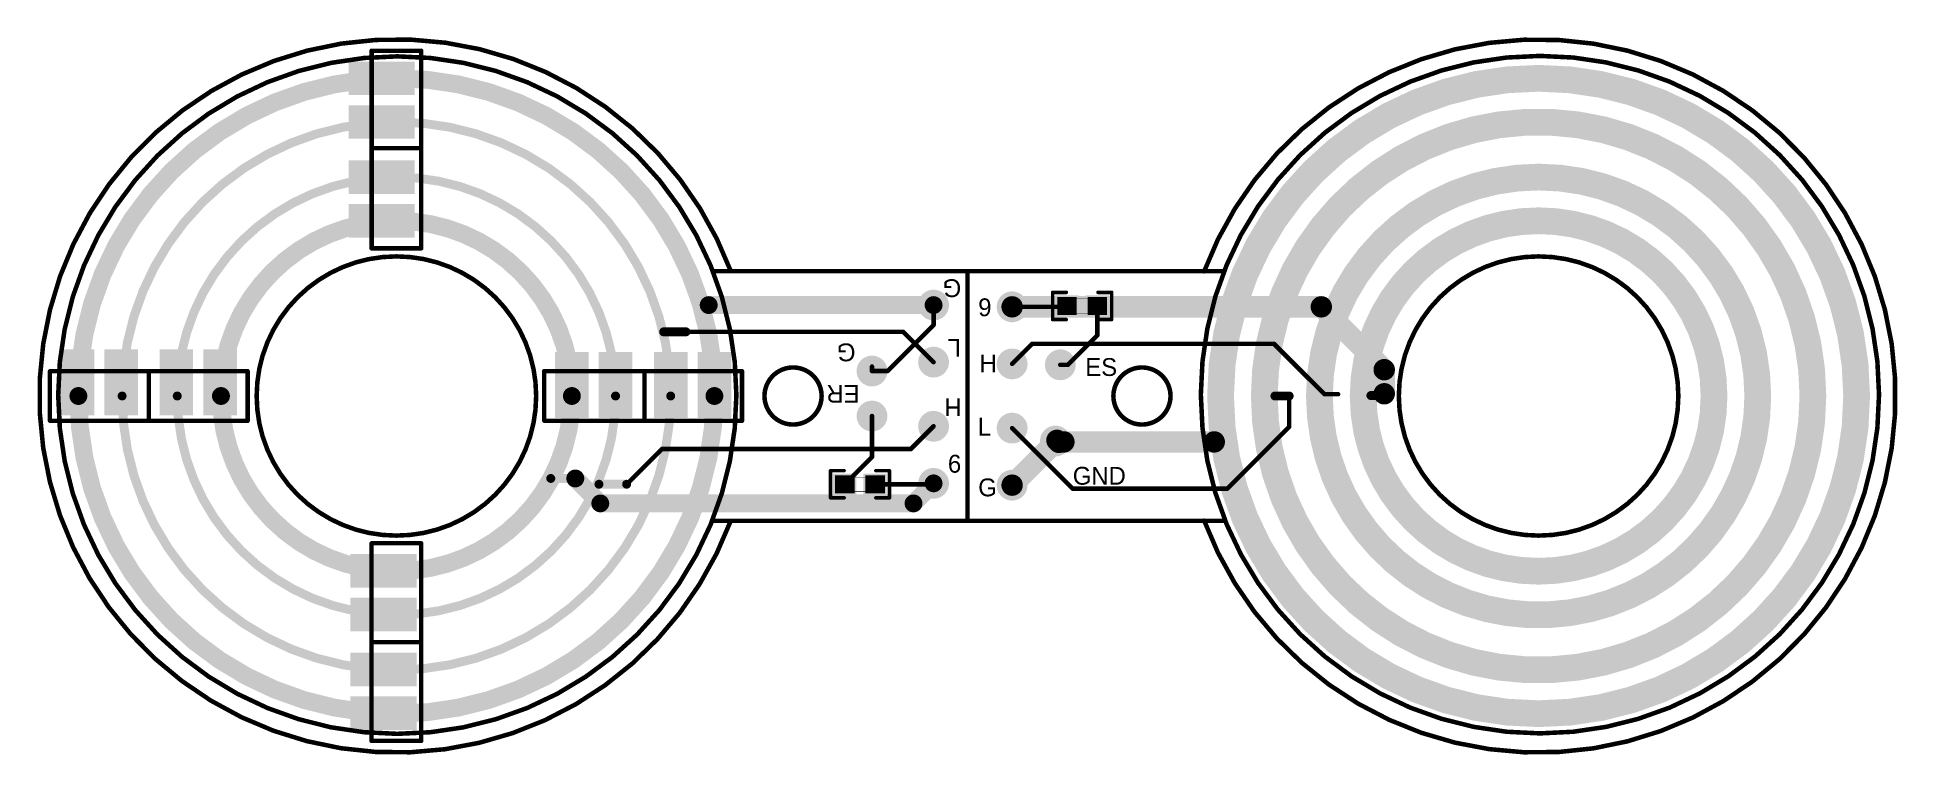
# Model space of a CAD drawing. Header units: millimetres. Extents: x 1.18 to 5.28, y 1.18 to 2.76.
import ezdxf

# ---------------------------------------------------------------- set-up
doc = ezdxf.new("R2010")
doc.units = ezdxf.units.MM
doc.header["$MEASUREMENT"] = 0
for name, color, linetype in [('BottomLayer', 5, 'Continuous'), ('BottomSolder', 6, 'Continuous'), ('KeepOutLayer', 6, 'Continuous'), ('Mechanical13', 56, 'Continuous'), ('MultiLayer', 9, 'Continuous'), ('TopLayer', 1, 'Continuous'), ('TopOverlay', 2, 'Continuous'), ('TopPaste', 8, 'Continuous'), ('TopSolder', 216, 'Continuous')]:
    doc.layers.add(name, color=color, linetype=linetype)

# ---------------------------------------------------------------- blocks, each defined once
blk = doc.blocks.new('TRACK4___FINAL_____________1')
at = {"layer": 'BottomLayer'}
for points, const_width in [([(-1.1764, 0.1969, 1), (-1.1464, 0.1969, 1)], 0.03), ([(-1.1732, 0.1969, 1), (-1.1496, 0.1969, 1)], 0.0236), ([(-0.4911, 0.1969, 1), (-0.4675, 0.1969, 1)], 0.0236), ([(-0.4911, 0.1969, 1), (-0.4675, 0.1969, 1)], 0.0236), ([(-1.1764, 0.0709, 1), (-1.1464, 0.0709, 1)], 0.03), ([(-1.1196, 0.1152, 1), (-1.1146, 0.1152, 1)], 0.005), ([(-1.1196, 0.1152, 1), (-1.1146, 0.1152, 1)], 0.005), ([(-1.0701, 0.0689, 1), (-1.0401, 0.0689, 1)], 0.03), ([(-0.5862, 0.1152, 1), (-0.5812, 0.1152, 1)], 0.005), ([(-0.5862, 0.1152, 1), (-0.5812, 0.1152, 1)], 0.005), ([(-1.1639, 0.0709, 1), (-1.1589, 0.0709, 1)], 0.005), ([(-0.3524, 0.0581, 1), (-0.3287, 0.0581, 1)], 0.0236), ([(-0.3524, 0.0581, 1), (-0.3287, 0.0581, 1)], 0.0236), ([(-0.5527, -0.001, 1), (-0.5477, -0.001, 1)], 0.005), ([(-0.4749, 0.0039, 1), (-0.4699, 0.0039, 1)], 0.005), ([(-0.4749, 0.0039, 1), (-0.4699, 0.0039, 1)], 0.005), ([(-0.4449, 0.0039, 1), (-0.4399, 0.0039, 1)], 0.005), ([(-0.3524, 0.0049, 1), (-0.3287, 0.0049, 1)], 0.0236), ([(-1.1764, -0.0709, 1), (-1.1464, -0.0709, 1)], 0.03), ([(-1.1639, -0.0709, 1), (-1.1589, -0.0709, 1)], 0.005), ([(-1.0809, -0.0994, 1), (-1.0509, -0.0994, 1)], 0.03), ([(-0.5527, -0.0679, 1), (-0.5477, -0.0679, 1)], 0.005), ([(-0.5527, -0.0679, 1), (-0.5477, -0.0679, 1)], 0.005), ([(-1.1764, -0.1969, 1), (-1.1464, -0.1969, 1)], 0.03), ([(-1.0301, -0.2047, 1), (-1.0251, -0.2047, 1)], 0.005), ([(-1.0301, -0.2047, 1), (-1.0251, -0.2047, 1)], 0.005), ([(-0.6895, -0.2047, 1), (-0.6845, -0.2047, 1)], 0.005), ([(-0.6895, -0.2047, 1), (-0.6845, -0.2047, 1)], 0.005)]:
    blk.add_lwpolyline(points, format="xyb", close=True, dxfattribs=dict(at, const_width=const_width))
for points, const_width in [([(-1.1614, 0.1969), (-0.4793, 0.1969)], 0.0472), ([(-0.4793, 0.1969), (-0.3406, 0.0581)], 0.0472), ([(-1.1614, 0.0709), (-1.1171, 0.1152)], 0.01), ([(-1.1171, 0.1152), (-0.5837, 0.1152)], 0.01), ([(-0.5837, 0.1152), (-0.4724, 0.0039)], 0.01), ([(-0.3406, 0.0049), (-0.3406, 0.0581)], 0.0472), ([(-0.5502, -0.0679), (-0.5502, -0.001)], 0.01), ([(-0.4724, 0.0039), (-0.4424, 0.0039)], 0.01), ([(-1.1614, -0.0709), (-1.0276, -0.2047)], 0.01), ([(-0.687, -0.2047), (-0.5502, -0.0679)], 0.01), ([(-1.0276, -0.2047), (-0.687, -0.2047)], 0.01)]:
    blk.add_lwpolyline(points, dxfattribs=dict(at, const_width=const_width))
at = {"layer": 'BottomSolder', "const_width": 0.034}
for points in [[(-1.1784, 0.1969, 1), (-1.1444, 0.1969, 1)], [(-1.1784, 0.0709, 1), (-1.1444, 0.0709, 1)], [(-1.0721, 0.0689, 1), (-1.0381, 0.0689, 1)], [(-1.1784, -0.0709, 1), (-1.1444, -0.0709, 1)], [(-1.0829, -0.0994, 1), (-1.0489, -0.0994, 1)], [(-1.1784, -0.1969, 1), (-1.1444, -0.1969, 1)]]:
    blk.add_lwpolyline(points, format="xyb", close=True, dxfattribs=at)
at = {"layer": 'KeepOutLayer'}
for points, const_width in [([(0.3083, 0, 1), (-0.3083, 0, 1)], 0.01), ([(-0.812, 0, 1), (-0.938, 0, 1)], 0.01), ([(-0.9405, 0, 1), (-0.9355, 0, 1)], 0.005), ([(-0.8145, 0, 1), (-0.8095, 0, 1)], 0.005), ([(-0.3108, 0, 1), (-0.3058, 0, 1)], 0.005), ([(0.3058, 0, 1), (0.3108, 0, 1)], 0.005)]:
    blk.add_lwpolyline(points, format="xyb", close=True, dxfattribs=dict(at, const_width=const_width))
at = {"layer": 'Mechanical13', "const_width": 0.001}
for points in [[(-1.0384, 0.1831), (-1.0384, 0.2146)], [(-1.0384, 0.2146), (-0.9754, 0.2146)], [(-0.9754, 0.1831), (-0.9754, 0.2146)], [(-1.0384, 0.1831), (-0.9754, 0.1831)]]:
    blk.add_lwpolyline(points, dxfattribs=at)
at = {"layer": 'Mechanical13', "const_width": 0.0005}
for points in [[(-1.0386, 0.2146, 1), (-1.0381, 0.2146, 1)], [(-1.0386, 0.2146, 1), (-1.0381, 0.2146, 1)], [(-0.9756, 0.2146, 1), (-0.9751, 0.2146, 1)], [(-0.9756, 0.2146, 1), (-0.9751, 0.2146, 1)], [(-1.0386, 0.1831, 1), (-1.0381, 0.1831, 1)], [(-1.0386, 0.1831, 1), (-1.0381, 0.1831, 1)], [(-0.9756, 0.1831, 1), (-0.9751, 0.1831, 1)], [(-0.9756, 0.1831, 1), (-0.9751, 0.1831, 1)]]:
    blk.add_lwpolyline(points, format="xyb", close=True, dxfattribs=at)
at = {"layer": 'MultiLayer', "const_width": 0.03}
for points in [[(-1.1764, 0.1969, 1), (-1.1464, 0.1969, 1)], [(-1.1764, 0.0709, 1), (-1.1464, 0.0709, 1)], [(-1.0701, 0.0689, 1), (-1.0401, 0.0689, 1)], [(-1.1764, -0.0709, 1), (-1.1464, -0.0709, 1)], [(-1.0809, -0.0994, 1), (-1.0509, -0.0994, 1)], [(-1.1764, -0.1969, 1), (-1.1464, -0.1969, 1)]]:
    blk.add_lwpolyline(points, format="xyb", close=True, dxfattribs=at)
at = {"layer": 'TopLayer'}
for points, const_width in [([(0.7016, 0, 1), (-0.7016, 0, 1)], 0.0591), ([(0.6051, 0, 1), (-0.6051, 0, 1)], 0.0591), ([(0.4835, 0, 1), (-0.4835, 0, 1)], 0.0591), ([(0.387, 0, 1), (-0.387, 0, 1)], 0.0591), ([(-1.1764, 0.1969, 1), (-1.1464, 0.1969, 1)], 0.03), ([(-1.1639, 0.1969, 1), (-1.1589, 0.1969, 1)], 0.005), ([(-1.0448, 0.1969, 1), (-1.0398, 0.1969, 1)], 0.005), ([(-0.9759, 0.1988, 1), (-0.9709, 0.1988, 1)], 0.005), ([(-0.9759, 0.1339, 1), (-0.9709, 0.1339, 1)], 0.005), ([(-0.9759, 0.1339, 1), (-0.9709, 0.1339, 1)], 0.005), ([(-1.1764, 0.0709, 1), (-1.1464, 0.0709, 1)], 0.03), ([(-1.0701, 0.0689, 1), (-1.0401, 0.0689, 1)], 0.03), ([(-1.0576, 0.0689, 1), (-1.0526, 0.0689, 1)], 0.005), ([(-1.0576, 0.0689, 1), (-1.0526, 0.0689, 1)], 0.005), ([(-1.0409, 0.0689, 1), (-1.0359, 0.0689, 1)], 0.005), ([(-1.0409, 0.0689, 1), (-1.0359, 0.0689, 1)], 0.005), ([(-1.0409, 0.0689, 1), (-1.0359, 0.0689, 1)], 0.005), ([(-0.7163, 0, 1), (-0.6868, 0, 1)], 0.0295), ([(-0.6199, 0, 1), (-0.5904, 0, 1)], 0.0295), ([(-0.5866, 0, 1), (-0.5768, 0, 1)], 0.00984), ([(-0.5551, 0, 1), (-0.5453, 0, 1)], 0.00984), ([(-0.4982, 0, 1), (-0.4687, 0, 1)], 0.0295), ([(-0.4681, 0.0039, 1), (-0.4631, 0.0039, 1)], 0.005), ([(-0.4449, 0.0039, 1), (-0.4399, 0.0039, 1)], 0.005), ([(-0.4018, 0, 1), (-0.3722, 0, 1)], 0.0295), ([(-0.375, 0.001, 1), (-0.3652, 0.001, 1)], 0.00984), ([(-0.3543, 0.001, 1), (-0.3445, 0.001, 1)], 0.00984), ([(0.3722, 0, 1), (0.4018, 0, 1)], 0.0295), ([(0.4687, 0, 1), (0.4982, 0, 1)], 0.0295), ([(0.5904, 0, 1), (0.6199, 0, 1)], 0.0295), ([(0.6868, 0, 1), (0.7163, 0, 1)], 0.0295), ([(-1.1764, -0.0709, 1), (-1.1464, -0.0709, 1)], 0.03), ([(-1.0809, -0.0994, 1), (-1.0509, -0.0994, 1)], 0.03), ([(-1.0743, -0.0979, 1), (-1.0507, -0.0979, 1)], 0.0236), ([(-1.0743, -0.0979, 1), (-1.0507, -0.0979, 1)], 0.0236), ([(-1.0699, -0.1024, 1), (-1.0463, -0.1024, 1)], 0.0236), ([(-1.0591, -0.1014, 1), (-1.0354, -0.1014, 1)], 0.0236), ([(-0.7274, -0.1014, 1), (-0.7037, -0.1014, 1)], 0.0236), ([(-1.0684, -0.0994, 1), (-1.0634, -0.0994, 1)], 0.005), ([(-1.0606, -0.1024, 1), (-1.0556, -0.1024, 1)], 0.005), ([(-1.1764, -0.1969, 1), (-1.1464, -0.1969, 1)], 0.03), ([(-1.1732, -0.1969, 1), (-1.1496, -0.1969, 1)], 0.0236)]:
    blk.add_lwpolyline(points, format="xyb", close=True, dxfattribs=dict(at, const_width=const_width))
for points, const_width in [([(-1.1614, 0.1969), (-1.0423, 0.1969)], 0.01), ([(-0.9734, 0.1339), (-0.9734, 0.1988)], 0.01), ([(-1.0384, 0.0689), (-0.9734, 0.1339)], 0.01), ([(-1.0551, 0.0689), (-1.0384, 0.0689)], 0.01), ([(-1.0551, 0.0689), (-1.0384, 0.0689)], 0.01), ([(-0.5817, 0), (-0.5502, 0)], 0.0197), ([(-0.4656, 0.0039), (-0.4424, 0.0039)], 0.01), ([(-0.3701, 0.001), (-0.3494, 0.001)], 0.0197), ([(-1.1614, -0.1969), (-1.0625, -0.0979)], 0.0472), ([(-1.0625, -0.0979), (-1.0581, -0.1024)], 0.0472), ([(-1.0472, -0.1014), (-0.7156, -0.1014)], 0.0472), ([(-1.0659, -0.0994), (-1.0581, -0.1024)], 0.01)]:
    blk.add_lwpolyline(points, dxfattribs=dict(at, const_width=const_width))
for points in [[(-1.0187, 0.1791), (-1.0187, 0.2185), (-1.062, 0.1791), (-1.062, 0.2185)], [(-0.9518, 0.1791), (-0.9518, 0.2185), (-0.9951, 0.1791), (-0.9951, 0.2185)]]:
    blk.add_solid(points, dxfattribs=at)
at = {"layer": 'TopOverlay'}
for points, const_width in [([(0.751, 0.003, 1), (-0.7451, 0.003, 1)], 0.01), ([(-1.2623, 0.2756, 1), (-1.2573, 0.2756, 1)], 0.005), ([(-1.2623, 0.2756, 1), (-1.2573, 0.2756, 1)], 0.005), ([(-0.6964, 0.2756, 1), (-0.6914, 0.2756, 1)], 0.005), ([(-1.0739, 0.2288, 1), (-1.0699, 0.2288, 1)], 0.00394), ([(-1.0739, 0.2288, 1), (-1.0699, 0.2288, 1)], 0.00394), ([(-1.0439, 0.2288, 1), (-1.0399, 0.2288, 1)], 0.00394), ([(-0.9739, 0.2288, 1), (-0.9699, 0.2288, 1)], 0.00394), ([(-0.9439, 0.2288, 1), (-0.9399, 0.2288, 1)], 0.00394), ([(-0.9439, 0.2288, 1), (-0.9399, 0.2288, 1)], 0.00394), ([(-1.0739, 0.1688, 1), (-1.0699, 0.1688, 1)], 0.00394), ([(-1.0739, 0.1688, 1), (-1.0699, 0.1688, 1)], 0.00394), ([(-1.0439, 0.1688, 1), (-1.0399, 0.1688, 1)], 0.00394), ([(-0.9739, 0.1688, 1), (-0.9699, 0.1688, 1)], 0.00394), ([(-0.9439, 0.1688, 1), (-0.9399, 0.1688, 1)], 0.00394), ([(-0.9439, 0.1688, 1), (-0.9399, 0.1688, 1)], 0.00394), ([(-0.7476, 0.003, 1), (-0.7426, 0.003, 1)], 0.005), ([(0.7485, 0.003, 1), (0.7535, 0.003, 1)], 0.005), ([(-1.2623, -0.2756, 1), (-1.2573, -0.2756, 1)], 0.005), ([(-1.2623, -0.2756, 1), (-1.2573, -0.2756, 1)], 0.005), ([(-0.6964, -0.2756, 1), (-0.6914, -0.2756, 1)], 0.005)]:
    blk.add_lwpolyline(points, format="xyb", close=True, dxfattribs=dict(at, const_width=const_width))
for points, const_width in [([(-1.2598, 0.2756), (-0.6939, 0.2756)], 0.01), ([(-1.2598, -0.2756), (-1.2598, 0.2756)], 0.01), ([(-1.0719, 0.2288), (-1.0419, 0.2288)], 0.00787), ([(-1.0719, 0.1688), (-1.0719, 0.2288)], 0.00787), ([(-0.9719, 0.2288), (-0.9419, 0.2288)], 0.00787), ([(-0.9419, 0.1688), (-0.9419, 0.2288)], 0.00787), ([(-1.0719, 0.1688), (-1.0419, 0.1688)], 0.00787), ([(-0.9719, 0.1688), (-0.9419, 0.1688)], 0.00787), ([(-1.2598, -0.2756), (-0.6939, -0.2756)], 0.01)]:
    blk.add_lwpolyline(points, dxfattribs=dict(at, const_width=const_width))
at = {"layer": 'TopPaste'}
for points, const_width in [([(0.7016, 0, 1), (-0.7016, 0, 1)], 0.0591), ([(0.6051, 0, 1), (-0.6051, 0, 1)], 0.0591), ([(0.4835, 0, 1), (-0.4835, 0, 1)], 0.0591), ([(0.387, 0, 1), (-0.387, 0, 1)], 0.0591), ([(-0.7163, 0, 1), (-0.6868, 0, 1)], 0.0295), ([(-0.6199, 0, 1), (-0.5904, 0, 1)], 0.0295), ([(-0.4982, 0, 1), (-0.4687, 0, 1)], 0.0295), ([(-0.4018, 0, 1), (-0.3722, 0, 1)], 0.0295), ([(0.3722, 0, 1), (0.4018, 0, 1)], 0.0295), ([(0.4687, 0, 1), (0.4982, 0, 1)], 0.0295), ([(0.5904, 0, 1), (0.6199, 0, 1)], 0.0295), ([(0.6868, 0, 1), (0.7163, 0, 1)], 0.0295)]:
    blk.add_lwpolyline(points, format="xyb", close=True, dxfattribs=dict(at, const_width=const_width))
for points in [[(-1.0187, 0.1791), (-1.0187, 0.2185), (-1.062, 0.1791), (-1.062, 0.2185)], [(-0.9518, 0.1791), (-0.9518, 0.2185), (-0.9951, 0.1791), (-0.9951, 0.2185)]]:
    blk.add_solid(points, dxfattribs=at)
at = {"layer": 'TopSolder'}
for points, const_width in [([(0.7016, 0, 1), (-0.7016, 0, 1)], 0.0591), ([(0.6051, 0, 1), (-0.6051, 0, 1)], 0.0591), ([(0.4835, 0, 1), (-0.4835, 0, 1)], 0.0591), ([(0.387, 0, 1), (-0.387, 0, 1)], 0.0591), ([(-1.1784, 0.1969, 1), (-1.1444, 0.1969, 1)], 0.034), ([(-1.1784, 0.0709, 1), (-1.1444, 0.0709, 1)], 0.034), ([(-1.0721, 0.0689, 1), (-1.0381, 0.0689, 1)], 0.034), ([(-0.7163, 0, 1), (-0.6868, 0, 1)], 0.0295), ([(-0.6199, 0, 1), (-0.5904, 0, 1)], 0.0295), ([(-0.4982, 0, 1), (-0.4687, 0, 1)], 0.0295), ([(-0.4018, 0, 1), (-0.3722, 0, 1)], 0.0295), ([(0.3722, 0, 1), (0.4018, 0, 1)], 0.0295), ([(0.4687, 0, 1), (0.4982, 0, 1)], 0.0295), ([(0.5904, 0, 1), (0.6199, 0, 1)], 0.0295), ([(0.6868, 0, 1), (0.7163, 0, 1)], 0.0295), ([(-1.1784, -0.0709, 1), (-1.1444, -0.0709, 1)], 0.034), ([(-1.0829, -0.0994, 1), (-1.0489, -0.0994, 1)], 0.034), ([(-1.1784, -0.1969, 1), (-1.1444, -0.1969, 1)], 0.034)]:
    blk.add_lwpolyline(points, format="xyb", close=True, dxfattribs=dict(at, const_width=const_width))
for points in [[(-1.0147, 0.1751), (-1.0147, 0.2225), (-1.066, 0.1751), (-1.066, 0.2225)], [(-0.9478, 0.1751), (-0.9478, 0.2225), (-0.9991, 0.1751), (-0.9991, 0.2225)]]:
    blk.add_solid(points, dxfattribs=at)
at = {"layer": 'TopOverlay'}
for s, height, p in [('9', 0.0394, (-1.2362, 0.1762)), ('H', 0.0394, (-1.2333, 0.0522)), ('ES', 0.03937, (-1, 0.0443)), ('L', 0.0394, (-1.2372, -0.0876)), ('GND', 0.03937, (-1.0276, -0.1959)), ('G', 0.0394, (-1.2362, -0.2215))]:
    blk.add_text(s, height=height, dxfattribs=at).set_placement(p)
blk = doc.blocks.new('POGPPIN_FIANL_____________2')
at = {"layer": 'BottomLayer'}
for points, const_width in [([(-1.1407, 0.2372), (-1.185, 0.1929)], 0.0394), ([(-0.4498, 0.2372), (-1.1407, 0.2372)], 0.0394), ([(-0.3947, 0.1821), (-0.4498, 0.2372)], 0.0394), ([(-0.5079, 0.1949), (-0.5856, 0.1171)], 0.01), ([(-1.1348, 0.1171), (-1.185, 0.0669)], 0.01), ([(-0.5856, 0.1171), (-1.1348, 0.1171)], 0.01), ([(-1.1181, -0.1417), (-1.185, -0.0748)], 0.01), ([(-1.0492, -0.0551), (-1.0492, -0.0571)], 0.01), ([(-0.6388, -0.1417), (-1.1181, -0.1417)], 0.01), ([(-1.1181, -0.1417), (-1.1181, -0.1417)], 0.01), ([(-0.6388, -0.1417), (-0.6417, -0.1417)], 0.01)]:
    blk.add_lwpolyline(points, dxfattribs=dict(at, const_width=const_width))
for points, const_width in [([(-1.1506, 0.2372, 1), (-1.1309, 0.2372, 1)], 0.0197), ([(-1.1506, 0.2372, 1), (-1.1309, 0.2372, 1)], 0.0197), ([(-0.4596, 0.2372, 1), (-0.44, 0.2372, 1)], 0.0197), ([(-0.4596, 0.2372, 1), (-0.44, 0.2372, 1)], 0.0197), ([(-1.2, 0.1929, 1), (-1.17, 0.1929, 1)], 0.03), ([(-1.1949, 0.1929, 1), (-1.1752, 0.1929, 1)], 0.0197), ([(-0.5104, 0.1949, 1), (-0.5054, 0.1949, 1)], 0.005), ([(-0.4045, 0.1821, 1), (-0.3848, 0.1821, 1)], 0.0197), ([(-1.2, 0.0669, 1), (-1.17, 0.0669, 1)], 0.03), ([(-1.1373, 0.1171, 1), (-1.1323, 0.1171, 1)], 0.005), ([(-1.1373, 0.1171, 1), (-1.1323, 0.1171, 1)], 0.005), ([(-0.5881, 0.1171, 1), (-0.5831, 0.1171, 1)], 0.005), ([(-0.5881, 0.1171, 1), (-0.5831, 0.1171, 1)], 0.005), ([(-1.1875, 0.0669, 1), (-1.1825, 0.0669, 1)], 0.005), ([(-1.0642, 0.0443, 1), (-1.0342, 0.0443, 1)], 0.03), ([(-1.0642, -0.0551, 1), (-1.0342, -0.0551, 1)], 0.03), ([(-1.2, -0.0748, 1), (-1.17, -0.0748, 1)], 0.03), ([(-1.1875, -0.0748, 1), (-1.1825, -0.0748, 1)], 0.005), ([(-1.0517, -0.0551, 1), (-1.0467, -0.0551, 1)], 0.005), ([(-1.0517, -0.0571, 1), (-1.0467, -0.0571, 1)], 0.005), ([(-1.1206, -0.1417, 1), (-1.1156, -0.1417, 1)], 0.005), ([(-1.1206, -0.1417, 1), (-1.1156, -0.1417, 1)], 0.005), ([(-1.1206, -0.1417, 1), (-1.1156, -0.1417, 1)], 0.005), ([(-1.1206, -0.1417, 1), (-1.1156, -0.1417, 1)], 0.005), ([(-0.6442, -0.1417, 1), (-0.6392, -0.1417, 1)], 0.005), ([(-0.6413, -0.1417, 1), (-0.6363, -0.1417, 1)], 0.005), ([(-0.6413, -0.1417, 1), (-0.6363, -0.1417, 1)], 0.005), ([(-1.2, -0.2008, 1), (-1.17, -0.2008, 1)], 0.03)]:
    blk.add_lwpolyline(points, format="xyb", close=True, dxfattribs=dict(at, const_width=const_width))
at = {"layer": 'BottomSolder', "const_width": 0.034}
for points in [[(-1.202, 0.1929, 1), (-1.168, 0.1929, 1)], [(-1.202, 0.0669, 1), (-1.168, 0.0669, 1)], [(-1.0662, 0.0443, 1), (-1.0322, 0.0443, 1)], [(-1.202, -0.0748, 1), (-1.168, -0.0748, 1)], [(-1.0662, -0.0551, 1), (-1.0322, -0.0551, 1)], [(-1.202, -0.2008, 1), (-1.168, -0.2008, 1)]]:
    blk.add_lwpolyline(points, format="xyb", close=True, dxfattribs=at)
at = {"layer": 'KeepOutLayer'}
for points, const_width in [([(0.3083, 0, 1), (-0.3083, 0, 1)], 0.01), ([(-0.812, 0, 1), (-0.938, 0, 1)], 0.01), ([(-0.9405, 0, 1), (-0.9355, 0, 1)], 0.005), ([(-0.8145, 0, 1), (-0.8095, 0, 1)], 0.005), ([(-0.3108, 0, 1), (-0.3058, 0, 1)], 0.005), ([(0.3058, 0, 1), (0.3108, 0, 1)], 0.005)]:
    blk.add_lwpolyline(points, format="xyb", close=True, dxfattribs=dict(at, const_width=const_width))
at = {"layer": 'Mechanical13', "const_width": 0.001}
for points in [[(-0.9911, 0.2106), (-1.0541, 0.2106)], [(-1.0541, 0.2106), (-1.0541, 0.1791)], [(-0.9911, 0.2106), (-0.9911, 0.1791)], [(-0.9911, 0.1791), (-1.0541, 0.1791)]]:
    blk.add_lwpolyline(points, dxfattribs=at)
at = {"layer": 'Mechanical13', "const_width": 0.0005}
for points in [[(-1.0544, 0.2106, 1), (-1.0539, 0.2106, 1)], [(-1.0544, 0.2106, 1), (-1.0539, 0.2106, 1)], [(-0.9914, 0.2106, 1), (-0.9909, 0.2106, 1)], [(-0.9914, 0.2106, 1), (-0.9909, 0.2106, 1)], [(-1.0544, 0.1791, 1), (-1.0539, 0.1791, 1)], [(-1.0544, 0.1791, 1), (-1.0539, 0.1791, 1)], [(-0.9914, 0.1791, 1), (-0.9909, 0.1791, 1)], [(-0.9914, 0.1791, 1), (-0.9909, 0.1791, 1)]]:
    blk.add_lwpolyline(points, format="xyb", close=True, dxfattribs=at)
at = {"layer": 'MultiLayer', "const_width": 0.03}
for points in [[(-1.2, 0.1929, 1), (-1.17, 0.1929, 1)], [(-1.2, 0.0669, 1), (-1.17, 0.0669, 1)], [(-1.0642, 0.0443, 1), (-1.0342, 0.0443, 1)], [(-1.0642, -0.0551, 1), (-1.0342, -0.0551, 1)], [(-1.2, -0.0748, 1), (-1.17, -0.0748, 1)], [(-1.2, -0.2008, 1), (-1.17, -0.2008, 1)]]:
    blk.add_lwpolyline(points, format="xyb", close=True, dxfattribs=at)
at = {"layer": 'TopLayer'}
for points, const_width in [([(0.7016, 0, 1), (-0.7016, 0, 1)], 0.0394), ([(0.6051, 0, 1), (-0.6051, 0, 1)], 0.0197), ([(0.4835, 0, 1), (-0.4835, 0, 1)], 0.0197), ([(0.387, 0, 1), (-0.387, 0, 1)], 0.0394), ([(-1.2, 0.1929, 1), (-1.17, 0.1929, 1)], 0.03), ([(-1.1875, 0.1929, 1), (-1.1825, 0.1929, 1)], 0.005), ([(-1.1856, 0.1949, 1), (-1.1806, 0.1949, 1)], 0.005), ([(-1.1856, 0.1949, 1), (-1.1806, 0.1949, 1)], 0.005), ([(-1.0586, 0.1949, 1), (-1.0536, 0.1949, 1)], 0.005), ([(-0.9917, 0.1949, 1), (-0.9867, 0.1949, 1)], 0.005), ([(-0.5128, 0.1949, 1), (-0.503, 0.1949, 1)], 0.00984), ([(-0.4518, 0.1949, 1), (-0.4419, 0.1949, 1)], 0.00984), ([(-0.3996, 0.1821, 1), (-0.3898, 0.1821, 1)], 0.00984), ([(-0.3455, 0.1821, 1), (-0.3356, 0.1821, 1)], 0.00984), ([(-1.0517, 0.1348, 1), (-1.0467, 0.1348, 1)], 0.005), ([(-1.0517, 0.1348, 1), (-1.0467, 0.1348, 1)], 0.005), ([(-1.2, 0.0669, 1), (-1.17, 0.0669, 1)], 0.03), ([(-1.0642, 0.0443, 1), (-1.0342, 0.0443, 1)], 0.03), ([(-1.0517, 0.0443, 1), (-1.0467, 0.0443, 1)], 0.005), ([(-0.7114, 0, 1), (-0.6917, 0, 1)], 0.0197), ([(-0.61, 0, 1), (-0.6002, 0, 1)], 0.00984), ([(-0.4884, 0, 1), (-0.4785, 0, 1)], 0.00984), ([(-0.3969, 0, 1), (-0.3772, 0, 1)], 0.0197), ([(0.3772, 0, 1), (0.3969, 0, 1)], 0.0197), ([(0.4785, 0, 1), (0.4884, 0, 1)], 0.00984), ([(0.6002, 0, 1), (0.61, 0, 1)], 0.00984), ([(0.6917, 0, 1), (0.7114, 0, 1)], 0.0197), ([(-1.0642, -0.0551, 1), (-1.0342, -0.0551, 1)], 0.03), ([(-1.2, -0.0748, 1), (-1.17, -0.0748, 1)], 0.03), ([(-1.0862, -0.0551, 1), (-1.0812, -0.0551, 1)], 0.005), ([(-1.0862, -0.0551, 1), (-1.0812, -0.0551, 1)], 0.005), ([(-1.0517, -0.0551, 1), (-1.0467, -0.0551, 1)], 0.005), ([(-1.0517, -0.0551, 1), (-1.0467, -0.0551, 1)], 0.005), ([(-1.0517, -0.065, 1), (-1.0467, -0.065, 1)], 0.005), ([(-1.1875, -0.1565, 1), (-1.1825, -0.1565, 1)], 0.005), ([(-1.1875, -0.1565, 1), (-1.1825, -0.1565, 1)], 0.005), ([(-0.6437, -0.1417, 1), (-0.6339, -0.1417, 1)], 0.00984), ([(-0.5945, -0.1417, 1), (-0.5846, -0.1417, 1)], 0.00984), ([(-1.2, -0.2008, 1), (-1.17, -0.2008, 1)], 0.03), ([(-1.1949, -0.2008, 1), (-1.1752, -0.2008, 1)], 0.0197), ([(-1.1875, -0.2008, 1), (-1.1825, -0.2008, 1)], 0.005), ([(-0.6988, -0.2008, 1), (-0.6791, -0.2008, 1)], 0.0197)]:
    blk.add_lwpolyline(points, format="xyb", close=True, dxfattribs=dict(at, const_width=const_width))
for points, const_width in [([(-1.1831, 0.1949), (-1.185, 0.1929)], 0.01), ([(-1.0561, 0.1949), (-1.1831, 0.1949)], 0.01), ([(-0.9892, 0.1949), (-1.0492, 0.1348)], 0.01), ([(-0.4469, 0.1949), (-0.5079, 0.1949)], 0.0197), ([(-0.3406, 0.1821), (-0.3947, 0.1821)], 0.0197), ([(-1.0492, 0.1348), (-1.0492, 0.0443)], 0.01), ([(-1.0837, -0.0551), (-1.185, -0.1565)], 0.01), ([(-1.0492, -0.0551), (-1.0837, -0.0551)], 0.01), ([(-1.0492, -0.0551), (-1.0492, -0.065)], 0.01), ([(-1.185, -0.1565), (-1.185, -0.2008)], 0.01), ([(-0.5896, -0.1417), (-0.6388, -0.1417)], 0.0197), ([(-0.689, -0.2008), (-1.185, -0.2008)], 0.0394)]:
    blk.add_lwpolyline(points, dxfattribs=dict(at, const_width=const_width))
for points in [[(-0.0404, 0.6675), (0.0974, 0.6675), (-0.0404, 0.7337), (0.0974, 0.7337)], [(-0.0404, 0.5711), (0.0974, 0.5711), (-0.0404, 0.6372), (0.0974, 0.6372)], [(-0.0404, 0.4494), (0.0974, 0.4494), (-0.0404, 0.5156), (0.0974, 0.5156)], [(-0.0404, 0.353), (0.0974, 0.353), (-0.0404, 0.4191), (0.0974, 0.4191)], [(-1.0344, 0.1752), (-1.0344, 0.2146), (-1.0778, 0.1752), (-1.0778, 0.2146)], [(-0.9675, 0.1752), (-0.9675, 0.2146), (-1.0108, 0.1752), (-1.0108, 0.2146)], [(-0.7346, -0.0935), (-0.6685, -0.0935), (-0.7346, 0.0443), (-0.6685, 0.0443)], [(-0.6382, -0.0935), (-0.572, -0.0935), (-0.6382, 0.0443), (-0.572, 0.0443)], [(-0.5165, -0.0935), (-0.4504, -0.0935), (-0.5165, 0.0443), (-0.4504, 0.0443)], [(-0.4201, -0.0935), (-0.3539, -0.0935), (-0.4201, 0.0443), (-0.3539, 0.0443)], [(0.3559, -0.0994), (0.422, -0.0994), (0.3559, 0.0384), (0.422, 0.0384)], [(0.4524, -0.0994), (0.5185, -0.0994), (0.4524, 0.0384), (0.5185, 0.0384)], [(0.574, -0.0994), (0.6402, -0.0994), (0.574, 0.0384), (0.6402, 0.0384)], [(0.6705, -0.0994), (0.7366, -0.0994), (0.6705, 0.0384), (0.7366, 0.0384)], [(-0.0364, -0.4201), (0.1014, -0.4201), (-0.0364, -0.3539), (0.1014, -0.3539)], [(-0.0364, -0.5165), (0.1014, -0.5165), (-0.0364, -0.4504), (0.1014, -0.4504)], [(-0.0364, -0.6382), (0.1014, -0.6382), (-0.0364, -0.572), (0.1014, -0.572)], [(-0.0364, -0.7346), (0.1014, -0.7346), (-0.0364, -0.6685), (0.1014, -0.6685)]]:
    blk.add_solid(points, dxfattribs=at)
at = {"layer": 'TopOverlay'}
for points, const_width in [([(0.7461, -0.002, 1), (-0.75, -0.002, 1)], 0.01), ([(-0.0572, 0.7614, 1), (-0.0522, 0.7614, 1)], 0.005), ([(-0.0571, 0.7614, 1), (-0.0523, 0.7614, 1)], 0.00482), ([(0.0522, 0.7614, 1), (0.0572, 0.7614, 1)], 0.005), ([(0.0523, 0.7614, 1), (0.0571, 0.7614, 1)], 0.00482), ([(-0.0571, 0.5433, 1), (-0.0523, 0.5433, 1)], 0.00482), ([(0.0523, 0.5433, 1), (0.0571, 0.5433, 1)], 0.00482), ([(-0.0571, 0.3252, 1), (-0.0523, 0.3252, 1)], 0.00482), ([(-0.0571, 0.3252, 1), (-0.0523, 0.3252, 1)], 0.00482), ([(0.0523, 0.326, 1), (0.0571, 0.326, 1)], 0.00482), ([(0.0523, 0.3252, 1), (0.0571, 0.3252, 1)], 0.00482), ([(-1.2623, 0.2756, 1), (-1.2573, 0.2756, 1)], 0.005), ([(-1.2623, 0.2756, 1), (-1.2573, 0.2756, 1)], 0.005), ([(-0.7003, 0.2756, 1), (-0.6953, 0.2756, 1)], 0.005), ([(-1.0896, 0.2249, 1), (-1.0857, 0.2249, 1)], 0.00394), ([(-1.0896, 0.2249, 1), (-1.0857, 0.2249, 1)], 0.00394), ([(-1.0596, 0.2249, 1), (-1.0557, 0.2249, 1)], 0.00394), ([(-0.9896, 0.2249, 1), (-0.9857, 0.2249, 1)], 0.00394), ([(-0.9596, 0.2249, 1), (-0.9557, 0.2249, 1)], 0.00394), ([(-0.9596, 0.2249, 1), (-0.9557, 0.2249, 1)], 0.00394), ([(-1.0896, 0.1649, 1), (-1.0857, 0.1649, 1)], 0.00394), ([(-1.0896, 0.1649, 1), (-1.0857, 0.1649, 1)], 0.00394), ([(-1.0596, 0.1649, 1), (-1.0557, 0.1649, 1)], 0.00394), ([(-0.9896, 0.1649, 1), (-0.9857, 0.1649, 1)], 0.00394), ([(-0.9596, 0.1649, 1), (-0.9557, 0.1649, 1)], 0.00394), ([(-0.9596, 0.1649, 1), (-0.9557, 0.1649, 1)], 0.00394), ([(-0.7649, 0.0547, 1), (-0.7599, 0.0547, 1)], 0.005), ([(-0.7649, 0.0547, 1), (-0.7599, 0.0547, 1)], 0.005), ([(-0.5635, 0.0547, 1), (-0.5585, 0.0547, 1)], 0.005), ([(-0.5634, 0.0547, 1), (-0.5586, 0.0547, 1)], 0.00482), ([(-0.5495, 0.0547, 1), (-0.5446, 0.0547, 1)], 0.00482), ([(-0.3286, 0.0547, 1), (-0.3238, 0.0547, 1)], 0.00482), ([(-0.3286, 0.0547, 1), (-0.3238, 0.0547, 1)], 0.00482), ([(0.3256, 0.0547, 1), (0.3306, 0.0547, 1)], 0.005), ([(0.3257, 0.0547, 1), (0.3306, 0.0547, 1)], 0.00482), ([(0.5438, 0.0547, 1), (0.5487, 0.0547, 1)], 0.00482), ([(0.762, 0.0547, 1), (0.7668, 0.0547, 1)], 0.00482), ([(0.762, 0.0547, 1), (0.7668, 0.0547, 1)], 0.00482), ([(-0.7525, -0.002, 1), (-0.7475, -0.002, 1)], 0.005), ([(0.7436, -0.002, 1), (0.7486, -0.002, 1)], 0.005), ([(-0.7649, -0.0547, 1), (-0.7599, -0.0547, 1)], 0.005), ([(-0.7649, -0.0547, 1), (-0.7599, -0.0547, 1)], 0.005), ([(-0.5495, -0.0547, 1), (-0.5446, -0.0547, 1)], 0.00482), ([(-0.3287, -0.0547, 1), (-0.3237, -0.0547, 1)], 0.005), ([(-0.3286, -0.0547, 1), (-0.3238, -0.0547, 1)], 0.00482), ([(0.3256, -0.0547, 1), (0.3306, -0.0547, 1)], 0.005), ([(0.3257, -0.0547, 1), (0.3306, -0.0547, 1)], 0.00482), ([(0.5438, -0.0547, 1), (0.5487, -0.0547, 1)], 0.00482), ([(0.762, -0.0547, 1), (0.7668, -0.0547, 1)], 0.00482), ([(0.762, -0.0547, 1), (0.7668, -0.0547, 1)], 0.00482), ([(-1.2623, -0.2756, 1), (-1.2573, -0.2756, 1)], 0.005), ([(-1.2623, -0.2756, 1), (-1.2573, -0.2756, 1)], 0.005), ([(-0.7033, -0.2756, 1), (-0.6983, -0.2756, 1)], 0.005), ([(-0.0572, -0.3262, 1), (-0.0522, -0.3262, 1)], 0.005), ([(-0.0572, -0.3262, 1), (-0.0522, -0.3262, 1)], 0.005), ([(0.0522, -0.3262, 1), (0.0572, -0.3262, 1)], 0.005), ([(0.0522, -0.3262, 1), (0.0572, -0.3262, 1)], 0.005), ([(-0.0571, -0.5474, 1), (-0.0523, -0.5474, 1)], 0.00482), ([(0.0523, -0.5474, 1), (0.0571, -0.5474, 1)], 0.00482), ([(-0.0572, -0.7624, 1), (-0.0522, -0.7624, 1)], 0.005), ([(-0.0571, -0.7624, 1), (-0.0523, -0.7624, 1)], 0.00482), ([(0.0522, -0.7624, 1), (0.0572, -0.7624, 1)], 0.005), ([(0.0523, -0.7624, 1), (0.0571, -0.7624, 1)], 0.00482)]:
    blk.add_lwpolyline(points, format="xyb", close=True, dxfattribs=dict(at, const_width=const_width))
for points, const_width in [([(0.0547, 0.7614), (-0.0547, 0.7614)], 0.01), ([(-0.0547, 0.7614), (-0.0547, 0.3252)], 0.00965), ([(0.0547, 0.7614), (0.0547, 0.326)], 0.00965), ([(0.0547, 0.5433), (-0.0547, 0.5433)], 0.00965), ([(0.0547, 0.3252), (-0.0547, 0.3252)], 0.00965), ([(-0.6978, 0.2756), (-1.2598, 0.2756)], 0.01), ([(-1.2598, 0.2756), (-1.2598, -0.2756)], 0.01), ([(-1.0876, 0.2249), (-1.0876, 0.1649)], 0.00787), ([(-1.0576, 0.2249), (-1.0876, 0.2249)], 0.00787), ([(-0.9576, 0.2249), (-0.9876, 0.2249)], 0.00787), ([(-0.9576, 0.2249), (-0.9576, 0.1649)], 0.00787), ([(-1.0576, 0.1649), (-1.0876, 0.1649)], 0.00787), ([(-0.9576, 0.1649), (-0.9876, 0.1649)], 0.00787), ([(-0.561, 0.0547), (-0.7624, 0.0547)], 0.01), ([(-0.7624, 0.0547), (-0.7624, -0.0547)], 0.01), ([(-0.3262, 0.0547), (-0.561, 0.0547)], 0.00965), ([(-0.547, 0.0547), (-0.547, -0.0547)], 0.00965), ([(-0.3262, 0.0547), (-0.3262, -0.0547)], 0.00965), ([(0.3281, 0.0547), (0.3281, -0.0547)], 0.01), ([(0.7644, 0.0547), (0.3281, 0.0547)], 0.00965), ([(0.5463, 0.0547), (0.5463, -0.0547)], 0.00965), ([(0.7644, 0.0547), (0.7644, -0.0547)], 0.00965), ([(-0.3262, -0.0547), (-0.7624, -0.0547)], 0.01), ([(0.7644, -0.0547), (0.3281, -0.0547)], 0.00965), ([(-0.7008, -0.2756), (-1.2598, -0.2756)], 0.01), ([(-0.0547, -0.3262), (-0.0547, -0.7624)], 0.01), ([(0.0547, -0.3262), (-0.0547, -0.3262)], 0.01), ([(0.0547, -0.3262), (0.0547, -0.7624)], 0.01), ([(0.0547, -0.5474), (-0.0547, -0.5474)], 0.00965), ([(0.0547, -0.7624), (-0.0547, -0.7624)], 0.00965)]:
    blk.add_lwpolyline(points, dxfattribs=dict(at, const_width=const_width))
at = {"layer": 'TopPaste'}
for points in [[(-0.0404, 0.6675), (0.0974, 0.6675), (-0.0404, 0.7337), (0.0974, 0.7337)], [(-0.0404, 0.5711), (0.0974, 0.5711), (-0.0404, 0.6372), (0.0974, 0.6372)], [(-0.0404, 0.4494), (0.0974, 0.4494), (-0.0404, 0.5156), (0.0974, 0.5156)], [(-0.0404, 0.353), (0.0974, 0.353), (-0.0404, 0.4191), (0.0974, 0.4191)], [(-1.0344, 0.1752), (-1.0344, 0.2146), (-1.0778, 0.1752), (-1.0778, 0.2146)], [(-0.9675, 0.1752), (-0.9675, 0.2146), (-1.0108, 0.1752), (-1.0108, 0.2146)], [(-0.7346, -0.0935), (-0.6685, -0.0935), (-0.7346, 0.0443), (-0.6685, 0.0443)], [(-0.6382, -0.0935), (-0.572, -0.0935), (-0.6382, 0.0443), (-0.572, 0.0443)], [(-0.5165, -0.0935), (-0.4504, -0.0935), (-0.5165, 0.0443), (-0.4504, 0.0443)], [(-0.4201, -0.0935), (-0.3539, -0.0935), (-0.4201, 0.0443), (-0.3539, 0.0443)], [(0.3559, -0.0994), (0.422, -0.0994), (0.3559, 0.0384), (0.422, 0.0384)], [(0.4524, -0.0994), (0.5185, -0.0994), (0.4524, 0.0384), (0.5185, 0.0384)], [(0.574, -0.0994), (0.6402, -0.0994), (0.574, 0.0384), (0.6402, 0.0384)], [(0.6705, -0.0994), (0.7366, -0.0994), (0.6705, 0.0384), (0.7366, 0.0384)], [(-0.0364, -0.4201), (0.1014, -0.4201), (-0.0364, -0.3539), (0.1014, -0.3539)], [(-0.0364, -0.5165), (0.1014, -0.5165), (-0.0364, -0.4504), (0.1014, -0.4504)], [(-0.0364, -0.6382), (0.1014, -0.6382), (-0.0364, -0.572), (0.1014, -0.572)], [(-0.0364, -0.7346), (0.1014, -0.7346), (-0.0364, -0.6685), (0.1014, -0.6685)]]:
    blk.add_solid(points, dxfattribs=at)
at = {"layer": 'TopSolder', "const_width": 0.034}
for points in [[(-1.202, 0.1929, 1), (-1.168, 0.1929, 1)], [(-1.202, 0.0669, 1), (-1.168, 0.0669, 1)], [(-1.0662, 0.0443, 1), (-1.0322, 0.0443, 1)], [(-1.202, -0.0748, 1), (-1.168, -0.0748, 1)], [(-1.0662, -0.0551, 1), (-1.0322, -0.0551, 1)], [(-1.202, -0.2008, 1), (-1.168, -0.2008, 1)]]:
    blk.add_lwpolyline(points, format="xyb", close=True, dxfattribs=at)
at = {"layer": 'TopSolder'}
for points in [[(-0.0444, 0.6635), (0.1014, 0.6635), (-0.0444, 0.7377), (0.1014, 0.7377)], [(-0.0444, 0.5671), (0.1014, 0.5671), (-0.0444, 0.6412), (0.1014, 0.6412)], [(-0.0444, 0.4454), (0.1014, 0.4454), (-0.0444, 0.5196), (0.1014, 0.5196)], [(-0.0444, 0.349), (0.1014, 0.349), (-0.0444, 0.4231), (0.1014, 0.4231)], [(-1.0304, 0.1712), (-1.0304, 0.2186), (-1.0818, 0.1712), (-1.0818, 0.2186)], [(-0.9635, 0.1712), (-0.9635, 0.2186), (-1.0148, 0.1712), (-1.0148, 0.2186)], [(-0.7386, -0.0975), (-0.6645, -0.0975), (-0.7386, 0.0483), (-0.6645, 0.0483)], [(-0.6422, -0.0975), (-0.568, -0.0975), (-0.6422, 0.0483), (-0.568, 0.0483)], [(-0.5205, -0.0975), (-0.4464, -0.0975), (-0.5205, 0.0483), (-0.4464, 0.0483)], [(-0.4241, -0.0975), (-0.3499, -0.0975), (-0.4241, 0.0483), (-0.3499, 0.0483)], [(0.3519, -0.1034), (0.426, -0.1034), (0.3519, 0.0424), (0.426, 0.0424)], [(0.4484, -0.1034), (0.5225, -0.1034), (0.4484, 0.0424), (0.5225, 0.0424)], [(0.57, -0.1034), (0.6442, -0.1034), (0.57, 0.0424), (0.6442, 0.0424)], [(0.6665, -0.1034), (0.7406, -0.1034), (0.6665, 0.0424), (0.7406, 0.0424)], [(-0.0404, -0.4241), (0.1054, -0.4241), (-0.0404, -0.3499), (0.1054, -0.3499)], [(-0.0404, -0.5205), (0.1054, -0.5205), (-0.0404, -0.4464), (0.1054, -0.4464)], [(-0.0404, -0.6422), (0.1054, -0.6422), (-0.0404, -0.568), (0.1054, -0.568)], [(-0.0404, -0.7386), (0.1054, -0.7386), (-0.0404, -0.6645), (0.1054, -0.6645)]]:
    blk.add_solid(points, dxfattribs=at)
at = {"layer": 'TopOverlay'}
for s, height, p in [('9', 0.0394, (-1.2461, 0.1299)), ('H', 0.0394, (-1.247, 0.0049)), ('ER', 0.03937, (-1.0217, -0.0246)), ('G', 0.0394, (-1.0128, -0.1161)), ('L', 0.0394, (-1.2451, -0.126)), ('G', 0.0394, (-1.2461, -0.2579))]:
    blk.add_text(s, height=height, dxfattribs=at).set_placement(p)

msp = doc.modelspace()

# ---------------------------------------------------------------- linework, layer by layer
at = {"layer": 'KeepOutLayer', "const_width": 0.01}
for points in [[(2.7053, 1.6909, -5.499867), (2.7057, 2.2453)], [(3.7505, 2.2439, -5.537723), (3.7505, 1.6931)]]:
    msp.add_lwpolyline(points, format="xyb", dxfattribs=at)
for points in [[(2.7057, 2.2453), (2.7068, 2.2441)], [(2.7068, 2.2441), (3.75, 2.2441)], [(2.7053, 1.6929), (3.75, 1.6929)]]:
    msp.add_lwpolyline(points, dxfattribs=at)
at = {"layer": 'KeepOutLayer', "const_width": 0.005}
for points in [[(2.7032, 2.2453, 1), (2.7082, 2.2453, 1)], [(2.7032, 2.2453, 1), (2.7082, 2.2453, 1)], [(2.7043, 2.2441, 1), (2.7093, 2.2441, 1)], [(2.7043, 2.2441, 1), (2.7093, 2.2441, 1)], [(3.7475, 2.2441, 1), (3.7525, 2.2441, 1)], [(3.748, 2.2439, 1), (3.753, 2.2439, 1)], [(2.7028, 1.6929, 1), (2.7078, 1.6929, 1)], [(2.7028, 1.6909, 1), (2.7078, 1.6909, 1)], [(3.7475, 1.6929, 1), (3.7525, 1.6929, 1)], [(3.748, 1.6931, 1), (3.753, 1.6931, 1)]]:
    msp.add_lwpolyline(points, format="xyb", close=True, dxfattribs=at)
at = {"layer": 'TopOverlay', "const_width": 0.01}
msp.add_lwpolyline([(3.2283, 1.6929), (3.2283, 2.2441)], dxfattribs=at)
at = {"layer": 'TopOverlay', "const_width": 0.005}
for points in [[(3.2258, 2.2441, 1), (3.2308, 2.2441, 1)], [(3.2258, 1.6929, 1), (3.2308, 1.6929, 1)]]:
    msp.add_lwpolyline(points, format="xyb", close=True, dxfattribs=at)

# ---------------------------------------------------------------- block references
for name, p, rotation in [('POGPPIN_FIANL_____________2', (1.9685, 1.9685), 180), ('TRACK4___FINAL_____________1', (4.4882, 1.9685), 360)]:
    msp.add_blockref(name, p, dxfattribs=dict(rotation=rotation))

doc.saveas('drawing.dxf')
